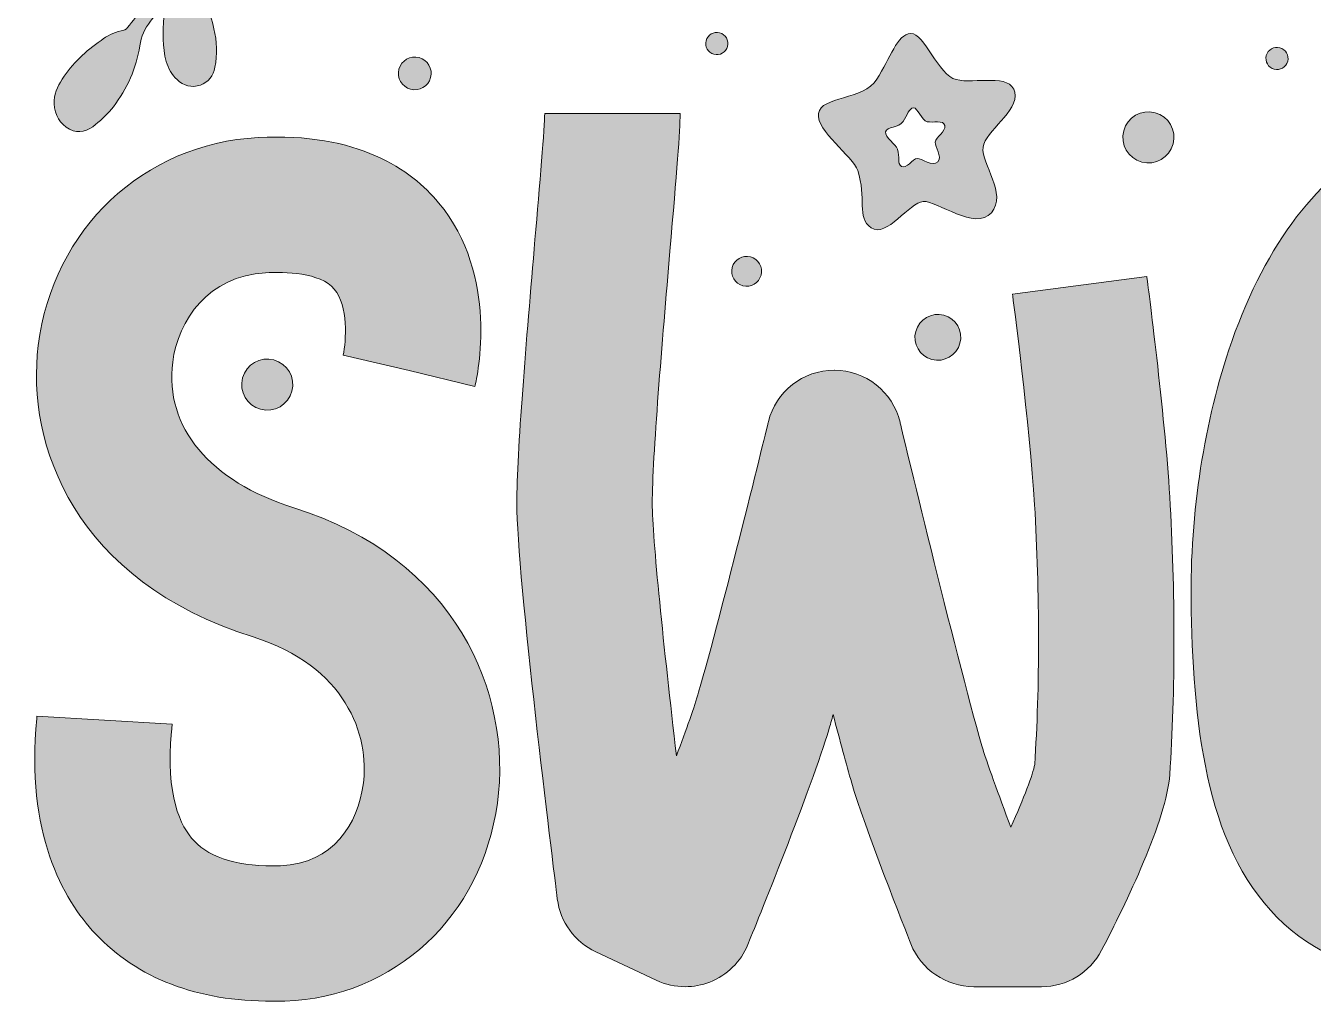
# Model space of a CAD drawing. Header units: inches. Extents: x 91 to 989, y -974 to -106.
# Drawn here: x 90.8 to 540.1, y -681.8 to -341.3 of the extents above; entities that cross this region are included whole.
import ezdxf

# ---------------------------------------------------------------- set-up
doc = ezdxf.new("R2010")
doc.units = ezdxf.units.IN
doc.header["$MEASUREMENT"] = 0
doc.layers.add('Layer 1', color=7, linetype='Continuous')

# ---------------------------------------------------------------- blocks, each defined once
blk = doc.blocks.new('block 2')
at = {"layer": 'Layer 1', "true_color": 0xffffff}
h = blk.add_hatch(color=7, dxfattribs=at)
h.dxf.hatch_style = 2
edge = h.paths.add_edge_path()
edge.add_spline(control_points=[(399.66, -344.09), (394.9, -344.24), (392.48, -352.7), (387.81, -360.05), (383.14, -367.4), (368.3, -365.84), (367.45, -372), (366.61, -378.16), (379.41, -386.75), (381.14, -391.92), (384.35, -401.46), (380.56, -408.26), (385.85, -411.9), (391.14, -415.54), (399.19, -403.02), (404.02, -402.68), (408.86, -402.33), (422.1, -413.12), (427.78, -406.61), (433.47, -400.11), (424.18, -389.53), (424.87, -383.75), (425.57, -377.98), (437.33, -371.39), (435.97, -364.59), (434.6, -357.78), (421.85, -361.74), (415.53, -360.16), (409.21, -358.58), (404.42, -343.94), (399.66, -344.09)], knot_values=[0, 0, 0, 0, 1, 1, 1, 2, 2, 2, 3, 3, 3, 4, 4, 4, 5, 5, 5, 6, 6, 6, 7, 7, 7, 8, 8, 8, 9, 9, 9, 10, 10, 10, 10], degree=3, periodic=1)
edge = h.paths.add_edge_path()
edge.add_spline(control_points=[(411.54, -376.17), (411.96, -378.22), (408.41, -380.21), (408.2, -381.95), (407.99, -383.69), (410.79, -386.89), (409.07, -388.85), (407.36, -390.81), (403.36, -387.56), (401.9, -387.66), (400.44, -387.76), (398.02, -391.54), (396.42, -390.44), (394.82, -389.35), (395.96, -387.29), (395, -384.41), (394.47, -382.85), (390.61, -380.26), (390.87, -378.4), (391.12, -376.54), (395.6, -377.01), (397.01, -374.79), (398.42, -372.58), (399.15, -370.02), (400.59, -369.98), (402.02, -369.93), (403.47, -374.35), (405.38, -374.83), (407.28, -375.31), (411.13, -374.11), (411.54, -376.17)], knot_values=[0, 0, 0, 0, 1, 1, 1, 2, 2, 2, 3, 3, 3, 4, 4, 4, 5, 5, 5, 6, 6, 6, 7, 7, 7, 8, 8, 8, 9, 9, 9, 10, 10, 10, 10], degree=3, periodic=1)
at = {"layer": 'Layer 1', "lineweight": 0}
for points in [[(399.66, -344.09), (394.9, -344.24), (392.48, -352.7), (387.81, -360.05), (383.14, -367.4), (368.3, -365.84), (367.45, -372), (366.61, -378.16), (379.41, -386.75), (381.14, -391.92), (384.35, -401.46), (380.56, -408.26), (385.85, -411.9), (391.14, -415.54), (399.19, -403.02), (404.02, -402.68), (408.86, -402.33), (422.1, -413.12), (427.78, -406.61), (433.47, -400.11), (424.18, -389.53), (424.87, -383.75), (425.57, -377.98), (437.33, -371.39), (435.97, -364.59), (434.6, -357.78), (421.85, -361.74), (415.53, -360.16), (409.21, -358.58), (404.42, -343.94), (399.66, -344.09)], [(411.54, -376.17), (411.96, -378.22), (408.41, -380.21), (408.2, -381.95), (407.99, -383.69), (410.79, -386.89), (409.07, -388.85), (407.36, -390.81), (403.36, -387.56), (401.9, -387.66), (400.44, -387.76), (398.02, -391.54), (396.42, -390.44), (394.82, -389.35), (395.96, -387.29), (395, -384.41), (394.47, -382.85), (390.61, -380.26), (390.87, -378.4), (391.12, -376.54), (395.6, -377.01), (397.01, -374.79), (398.42, -372.58), (399.15, -370.02), (400.59, -369.98), (402.02, -369.93), (403.47, -374.35), (405.38, -374.83), (407.28, -375.31), (411.13, -374.11), (411.54, -376.17)]]:
    blk.add_open_spline(points, degree=3, knots=[0, 0, 0, 0, 1, 1, 1, 2, 2, 2, 3, 3, 3, 4, 4, 4, 5, 5, 5, 6, 6, 6, 7, 7, 7, 8, 8, 8, 9, 9, 9, 10, 10, 10, 10], dxfattribs=at)
blk = doc.blocks.new('block 5')
at = {"layer": 'Layer 1', "true_color": 0xffffff}
h = blk.add_hatch(color=7, dxfattribs=at)
h.dxf.hatch_style = 2
edge = h.paths.add_edge_path()
edge.add_spline(control_points=[(198.53, -282.4), (191.92, -286.93), (185.32, -291.46), (178.7, -295.97), (176.48, -297.49), (176.06, -299.44), (177.02, -301.88), (178.51, -305.67), (179.9, -309.49), (181.37, -313.28), (183.31, -318.25), (183.83, -323.39), (182.85, -328.6), (182.51, -330.44), (181.79, -332.34), (180.76, -333.89), (177.97, -338.08), (173.46, -338.56), (169.72, -335.16), (166.79, -332.49), (164.86, -329.05), (164.36, -325.19), (163.88, -321.54), (164.11, -317.78), (164.22, -314.08), (164.28, -311.96), (164.73, -309.86), (165.09, -307.09), (163.81, -308.08), (163.03, -308.62), (162.32, -309.26), (158.63, -312.58), (155, -315.97), (151.27, -319.25), (149.12, -321.13), (148.97, -323.12), (150.22, -325.57), (152.95, -330.92), (155.1, -336.51), (156.47, -342.37), (157.52, -346.83), (157.65, -351.31), (156.83, -355.83), (156.28, -358.89), (154.65, -360.99), (151.74, -362.04), (148.64, -363.16), (145.94, -362.28), (143.6, -360.16), (141.72, -358.45), (140.53, -356.3), (139.85, -353.83), (138.44, -348.72), (138.61, -343.54), (139.04, -338.35), (139.15, -337), (139.27, -335.65), (139.43, -333.76), (138.57, -334.53), (137.98, -334.93), (137.55, -335.47), (136.42, -336.88), (135.38, -338.36), (134.29, -339.79), (132.34, -342.34), (131.12, -345.1), (130.59, -348.36), (129.33, -356.18), (126.21, -363.34), (121.37, -369.62), (119.6, -371.92), (117.4, -373.93), (115.18, -375.82), (112.54, -378.06), (109.4, -379.21), (106.08, -377.47), (102.61, -375.66), (100.91, -372.48), (100.74, -368.61), (100.6, -365.45), (101.84, -362.64), (103.5, -360.02), (107, -354.49), (111.8, -350.24), (117.06, -346.45), (119.19, -344.91), (121.39, -343.63), (124.04, -343.16), (124.87, -343.01), (125.86, -342.59), (126.36, -341.95), (129.96, -337.37), (133.46, -332.7), (137, -328.06), (136.84, -327.85), (136.67, -327.64), (136.51, -327.43), (133.17, -328.42), (129.87, -329.54), (126.49, -330.35), (122.88, -331.22), (119.23, -332.11), (115.55, -332.4), (111.45, -332.73), (108, -331.19), (106.16, -327.13), (104.83, -324.21), (105.03, -321.52), (107.5, -319.42), (109.43, -317.78), (111.75, -316.27), (114.15, -315.57), (122.8, -313.03), (131.55, -313.12), (140.23, -315.61), (141.94, -316.11), (143.54, -317), (145.53, -317.85), (150.65, -312.83), (155.86, -307.73), (161.06, -302.63), (160.95, -302.4), (160.85, -302.17), (160.75, -301.94), (159.18, -302.16), (157.6, -302.37), (156.03, -302.59), (151.9, -303.15), (147.78, -303.98), (143.62, -304.2), (140.98, -304.34), (138.13, -304.03), (135.66, -303.12), (129.39, -300.84), (128.34, -294.91), (133.13, -290.27), (136.28, -287.22), (140.13, -285.76), (144.43, -285.48), (153.86, -284.88), (162.62, -287.09), (170.65, -292.01), (172.17, -292.94), (173.32, -293.34), (174.92, -292.23), (182.77, -286.75), (190.68, -281.35), (198.47, -275.26), (197.18, -275.18), (195.89, -275.07), (194.6, -275.04), (189.75, -274.9), (184.89, -274.9), (180.04, -274.64), (176.31, -274.44), (172.62, -273.75), (169.23, -272.02), (166.03, -270.38), (163.82, -267.97), (163.51, -264.2), (163.19, -260.23), (165.27, -256.58), (169.09, -255.51), (171.75, -254.77), (174.68, -254.37), (177.41, -254.65), (187.43, -255.66), (196.41, -259.49), (204.4, -265.59), (205.9, -266.74), (207.11, -268.28), (208.7, -269.89), (213.44, -267.88), (218.4, -265.78), (223.64, -263.57), (224.53, -264.73), (225.4, -265.84), (226.57, -267.35), (221.18, -270.07), (216.08, -272.63), (210.74, -275.31), (211.26, -277.28), (211.61, -278.9), (212.11, -280.48), (214.21, -287.12), (215.21, -293.93), (214.87, -300.85), (214.73, -303.96), (214.04, -307.15), (212.97, -310.07), (211.74, -313.47), (209.03, -315.62), (205.21, -315.64), (201.25, -315.67), (198.32, -313.84), (196.51, -310.25), (195.09, -307.43), (194.49, -304.4), (194.92, -301.36), (195.52, -297.13), (196.5, -292.94), (197.45, -288.77), (197.9, -286.83), (198.68, -284.96), (199.31, -283.07), (199.05, -282.84), (198.79, -282.62), (198.53, -282.4)], knot_values=[0, 0, 0, 0, 1, 1, 1, 2, 2, 2, 3, 3, 3, 4, 4, 4, 5, 5, 5, 6, 6, 6, 7, 7, 7, 8, 8, 8, 9, 9, 9, 10, 10, 10, 11, 11, 11, 12, 12, 12, 13, 13, 13, 14, 14, 14, 15, 15, 15, 16, 16, 16, 17, 17, 17, 18, 18, 18, 19, 19, 19, 20, 20, 20, 21, 21, 21, 22, 22, 22, 23, 23, 23, 24, 24, 24, 25, 25, 25, 26, 26, 26, 27, 27, 27, 28, 28, 28, 29, 29, 29, 30, 30, 30, 31, 31, 31, 32, 32, 32, 33, 33, 33, 34, 34, 34, 35, 35, 35, 36, 36, 36, 37, 37, 37, 38, 38, 38, 39, 39, 39, 40, 40, 40, 41, 41, 41, 42, 42, 42, 43, 43, 43, 44, 44, 44, 45, 45, 45, 46, 46, 46, 47, 47, 47, 48, 48, 48, 49, 49, 49, 50, 50, 50, 51, 51, 51, 52, 52, 52, 53, 53, 53, 54, 54, 54, 55, 55, 55, 56, 56, 56, 57, 57, 57, 58, 58, 58, 59, 59, 59, 60, 60, 60, 61, 61, 61, 62, 62, 62, 63, 63, 63, 64, 64, 64, 65, 65, 65, 66, 66, 66, 67, 67, 67, 68, 68, 68, 69, 69, 69, 69], degree=3, periodic=1)
at = {"layer": 'Layer 1', "lineweight": 0}
blk.add_open_spline([(198.53, -282.4), (191.92, -286.93), (185.32, -291.46), (178.7, -295.97), (176.48, -297.49), (176.06, -299.44), (177.02, -301.88), (178.51, -305.67), (179.9, -309.49), (181.37, -313.28), (183.31, -318.25), (183.83, -323.39), (182.85, -328.6), (182.51, -330.44), (181.79, -332.34), (180.76, -333.89), (177.97, -338.08), (173.46, -338.56), (169.72, -335.16), (166.79, -332.49), (164.86, -329.05), (164.36, -325.19), (163.88, -321.54), (164.11, -317.78), (164.22, -314.08), (164.28, -311.96), (164.73, -309.86), (165.09, -307.09), (163.81, -308.08), (163.03, -308.62), (162.32, -309.26), (158.63, -312.58), (155, -315.97), (151.27, -319.25), (149.12, -321.13), (148.97, -323.12), (150.22, -325.57), (152.95, -330.92), (155.1, -336.51), (156.47, -342.37), (157.52, -346.83), (157.65, -351.31), (156.83, -355.83), (156.28, -358.89), (154.65, -360.99), (151.74, -362.04), (148.64, -363.16), (145.94, -362.28), (143.6, -360.16), (141.72, -358.45), (140.53, -356.3), (139.85, -353.83), (138.44, -348.72), (138.61, -343.54), (139.04, -338.35), (139.15, -337), (139.27, -335.65), (139.43, -333.76), (138.57, -334.53), (137.98, -334.93), (137.55, -335.47), (136.42, -336.88), (135.38, -338.36), (134.29, -339.79), (132.34, -342.34), (131.12, -345.1), (130.59, -348.36), (129.33, -356.18), (126.21, -363.34), (121.37, -369.62), (119.6, -371.92), (117.4, -373.93), (115.18, -375.82), (112.54, -378.06), (109.4, -379.21), (106.08, -377.47), (102.61, -375.66), (100.91, -372.48), (100.74, -368.61), (100.6, -365.45), (101.84, -362.64), (103.5, -360.02), (107, -354.49), (111.8, -350.24), (117.06, -346.45), (119.19, -344.91), (121.39, -343.63), (124.04, -343.16), (124.87, -343.01), (125.86, -342.59), (126.36, -341.95), (129.96, -337.37), (133.46, -332.7), (137, -328.06), (136.84, -327.85), (136.67, -327.64), (136.51, -327.43), (133.17, -328.42), (129.87, -329.54), (126.49, -330.35), (122.88, -331.22), (119.23, -332.11), (115.55, -332.4), (111.45, -332.73), (108, -331.19), (106.16, -327.13), (104.83, -324.21), (105.03, -321.52), (107.5, -319.42), (109.43, -317.78), (111.75, -316.27), (114.15, -315.57), (122.8, -313.03), (131.55, -313.12), (140.23, -315.61), (141.94, -316.11), (143.54, -317), (145.53, -317.85), (150.65, -312.83), (155.86, -307.73), (161.06, -302.63), (160.95, -302.4), (160.85, -302.17), (160.75, -301.94), (159.18, -302.16), (157.6, -302.37), (156.03, -302.59), (151.9, -303.15), (147.78, -303.98), (143.62, -304.2), (140.98, -304.34), (138.13, -304.03), (135.66, -303.12), (129.39, -300.84), (128.34, -294.91), (133.13, -290.27), (136.28, -287.22), (140.13, -285.76), (144.43, -285.48), (153.86, -284.88), (162.62, -287.09), (170.65, -292.01), (172.17, -292.94), (173.32, -293.34), (174.92, -292.23), (182.77, -286.75), (190.68, -281.35), (198.47, -275.26), (197.18, -275.18), (195.89, -275.07), (194.6, -275.04), (189.75, -274.9), (184.89, -274.9), (180.04, -274.64), (176.31, -274.44), (172.62, -273.75), (169.23, -272.02), (166.03, -270.38), (163.82, -267.97), (163.51, -264.2), (163.19, -260.23), (165.27, -256.58), (169.09, -255.51), (171.75, -254.77), (174.68, -254.37), (177.41, -254.65), (187.43, -255.66), (196.41, -259.49), (204.4, -265.59), (205.9, -266.74), (207.11, -268.28), (208.7, -269.89), (213.44, -267.88), (218.4, -265.78), (223.64, -263.57), (224.53, -264.73), (225.4, -265.84), (226.57, -267.35), (221.18, -270.07), (216.08, -272.63), (210.74, -275.31), (211.26, -277.28), (211.61, -278.9), (212.11, -280.48), (214.21, -287.12), (215.21, -293.93), (214.87, -300.85), (214.73, -303.96), (214.04, -307.15), (212.97, -310.07), (211.74, -313.47), (209.03, -315.62), (205.21, -315.64), (201.25, -315.67), (198.32, -313.84), (196.51, -310.25), (195.09, -307.43), (194.49, -304.4), (194.92, -301.36), (195.52, -297.13), (196.5, -292.94), (197.45, -288.77), (197.9, -286.83), (198.68, -284.96), (199.31, -283.07), (199.05, -282.84), (198.79, -282.62), (198.53, -282.4)], degree=3, knots=[0, 0, 0, 0, 1, 1, 1, 2, 2, 2, 3, 3, 3, 4, 4, 4, 5, 5, 5, 6, 6, 6, 7, 7, 7, 8, 8, 8, 9, 9, 9, 10, 10, 10, 11, 11, 11, 12, 12, 12, 13, 13, 13, 14, 14, 14, 15, 15, 15, 16, 16, 16, 17, 17, 17, 18, 18, 18, 19, 19, 19, 20, 20, 20, 21, 21, 21, 22, 22, 22, 23, 23, 23, 24, 24, 24, 25, 25, 25, 26, 26, 26, 27, 27, 27, 28, 28, 28, 29, 29, 29, 30, 30, 30, 31, 31, 31, 32, 32, 32, 33, 33, 33, 34, 34, 34, 35, 35, 35, 36, 36, 36, 37, 37, 37, 38, 38, 38, 39, 39, 39, 40, 40, 40, 41, 41, 41, 42, 42, 42, 43, 43, 43, 44, 44, 44, 45, 45, 45, 46, 46, 46, 47, 47, 47, 48, 48, 48, 49, 49, 49, 50, 50, 50, 51, 51, 51, 52, 52, 52, 53, 53, 53, 54, 54, 54, 55, 55, 55, 56, 56, 56, 57, 57, 57, 58, 58, 58, 59, 59, 59, 60, 60, 60, 61, 61, 61, 62, 62, 62, 63, 63, 63, 64, 64, 64, 65, 65, 65, 66, 66, 66, 67, 67, 67, 68, 68, 68, 69, 69, 69, 69], dxfattribs=at)
blk = doc.blocks.new('block 7')
at = {"layer": 'Layer 1', "true_color": 0xffffff}
h = blk.add_hatch(color=7, dxfattribs=at)
h.dxf.hatch_style = 2
edge = h.paths.add_edge_path()
edge.add_spline(control_points=[(617.98, -528.4), (652.07, -506.56), (667.95, -487.29), (667.93, -467.74), (667.9, -426.86), (653.98, -395.13), (629.74, -380.7), (618.59, -374.06), (595.09, -365.52), (562.92, -382.91), (540.26, -395.16), (522.19, -419.91), (510.67, -454.48), (501.47, -482.08), (496.79, -514.44), (497.52, -545.63), (498.51, -587.9), (503.11, -630.39), (529.9, -654.82), (543.15, -666.9), (559.99, -672.99), (580.05, -672.99), (582.4, -672.99), (584.8, -672.91), (587.25, -672.74), (618.69, -670.57), (643.56, -650.03), (657.27, -614.88), (666.28, -591.79), (667.75, -569.99), (667.89, -567.58), (667.89, -567.58), (620.71, -564.79), (620.71, -564.79), (620.67, -565.38), (616.08, -623.37), (583.99, -625.59), (570.66, -626.51), (564.91, -622.77), (561.74, -619.89), (550.52, -609.65), (546.88, -584.45), (545.57, -564.33), (550.46, -562.65), (556.05, -560.47), (562.49, -557.71), (581.15, -549.71), (601.38, -539.02), (617.98, -528.4)], knot_values=[0, 0, 0, 0, 1, 1, 1, 2, 2, 2, 3, 3, 3, 4, 4, 4, 5, 5, 5, 6, 6, 6, 7, 7, 7, 8, 8, 8, 9, 9, 9, 10, 10, 10, 11, 11, 11, 12, 12, 12, 13, 13, 13, 14, 14, 14, 15, 15, 15, 16, 16, 16, 16], degree=3, periodic=1)
edge = h.paths.add_edge_path()
edge.add_spline(control_points=[(585.4, -424.49), (589.68, -422.18), (595.1, -419.9), (599.9, -419.9), (601.94, -419.9), (603.87, -420.31), (605.55, -421.31), (612.59, -425.5), (620.17, -441.04), (620.63, -465.47), (617.78, -469.72), (605.75, -481.86), (575.81, -498.51), (564.99, -504.52), (554.74, -509.49), (546.11, -513.27), (550.69, -471.19), (566.03, -434.96), (585.4, -424.49)], knot_values=[0, 0, 0, 0, 1, 1, 1, 2, 2, 2, 3, 3, 3, 4, 4, 4, 5, 5, 5, 6, 6, 6, 6], degree=3, periodic=1)
h = blk.add_hatch(color=7, dxfattribs=at)
h.dxf.hatch_style = 2
edge = h.paths.add_edge_path()
edge.add_spline(control_points=[(482.02, -428.93), (482.02, -428.93), (435.16, -435.09), (435.16, -435.09), (435.22, -435.55), (441.24, -481.44), (442.86, -508.55), (444.69, -538.96), (444.7, -572.81), (442.89, -599.17), (442.35, -602.57), (439.06, -611.07), (434.57, -621.05), (430.35, -609.9), (426.1, -598.3), (424.47, -592.64), (415.03, -559.77), (396.1, -480.52), (395.91, -479.72), (393.38, -469.1), (383.9, -461.6), (372.98, -461.57), (372.96, -461.57), (372.94, -461.57), (372.92, -461.57), (362.03, -461.57), (352.54, -469.02), (349.96, -479.61), (349.8, -480.27), (333.86, -545.62), (325.63, -573.96), (324.2, -578.89), (321.3, -587.03), (317.88, -596.18), (313.52, -558.78), (309.44, -519.8), (309.44, -508.06), (309.44, -492.38), (313, -450.55), (315.61, -420.01), (317.95, -392.54), (319.17, -377.93), (319.17, -372.02), (319.17, -372.02), (271.9, -372.02), (271.9, -372.02), (271.9, -376.2), (270.1, -397.34), (268.51, -415.99), (265.54, -450.85), (262.17, -490.36), (262.17, -508.06), (262.17, -532.99), (274.86, -634.62), (276.31, -646.13), (277.32, -654.16), (282.37, -661.11), (289.7, -664.56), (289.7, -664.56), (310.84, -674.51), (310.84, -674.51), (314.03, -676), (317.46, -676.76), (320.91, -676.76), (323.81, -676.76), (326.73, -676.22), (329.49, -675.14), (335.53, -672.79), (340.34, -668.06), (342.79, -662.05), (345.09, -656.41), (365.44, -606.39), (371.03, -587.13), (371.52, -585.45), (372.03, -583.67), (372.56, -581.78), (374.92, -590.83), (377.16, -599.09), (379.05, -605.68), (383.22, -620.2), (398.02, -657.62), (399.69, -661.84), (403.26, -670.84), (411.97, -676.75), (421.66, -676.75), (421.66, -676.75), (445.3, -676.75), (445.3, -676.75), (454.11, -676.75), (462.19, -671.85), (466.26, -664.04), (474.67, -647.88), (488.95, -618.43), (490.04, -602.66), (491.98, -574.38), (491.99, -538.13), (490.04, -505.72), (488.32, -476.96), (482.28, -430.88), (482.02, -428.93)], knot_values=[0, 0, 0, 0, 1, 1, 1, 2, 2, 2, 3, 3, 3, 4, 4, 4, 5, 5, 5, 6, 6, 6, 7, 7, 7, 8, 8, 8, 9, 9, 9, 10, 10, 10, 11, 11, 11, 12, 12, 12, 13, 13, 13, 14, 14, 14, 15, 15, 15, 16, 16, 16, 17, 17, 17, 18, 18, 18, 19, 19, 19, 20, 20, 20, 21, 21, 21, 22, 22, 22, 23, 23, 23, 24, 24, 24, 25, 25, 25, 26, 26, 26, 27, 27, 27, 28, 28, 28, 29, 29, 29, 30, 30, 30, 31, 31, 31, 32, 32, 32, 33, 33, 33, 33], degree=3, periodic=1)
h = blk.add_hatch(color=7, dxfattribs=at)
h.dxf.hatch_style = 2
edge = h.paths.add_edge_path()
edge.add_spline(control_points=[(184.3, -509.58), (155.02, -500.41), (139.24, -481.43), (142.08, -458.81), (143.93, -444.03), (154.66, -428.64), (174.43, -427.57), (181.28, -427.2), (193.53, -427.44), (198.46, -433.25), (203.39, -439.07), (202.67, -451.34), (201.55, -456.36), (201.55, -456.36), (224.56, -461.73), (224.56, -461.73), (224.56, -461.73), (247.53, -467.3), (247.53, -467.3), (248.47, -463.42), (256.11, -428.66), (234.87, -403.11), (225.38, -391.69), (206.73, -378.48), (171.87, -380.37), (131.8, -382.53), (100.26, -412.38), (95.17, -452.92), (90.82, -487.66), (107.85, -535.15), (170.16, -554.68), (202.33, -564.76), (210.94, -588.78), (208.56, -606.29), (206.75, -619.54), (198.22, -633.92), (179.74, -634.52), (165.54, -634.98), (155.38, -632.08), (149.57, -625.9), (144.79, -620.81), (139.53, -610.04), (141.67, -587.64), (141.77, -586.49), (141.85, -585.63), (141.88, -585.09), (141.88, -585.09), (94.69, -582.3), (94.69, -582.3), (94.69, -582.3), (94.61, -583.16), (94.61, -583.16), (90.8, -623.14), (103.66, -646.07), (115.11, -658.26), (129.82, -673.92), (150.57, -681.84), (176.86, -681.84), (178.31, -681.84), (179.78, -681.82), (181.27, -681.76), (219.53, -680.52), (250.01, -652.11), (255.39, -612.68), (260.66, -574.11), (240.71, -527.26), (184.3, -509.58)], knot_values=[0, 0, 0, 0, 1, 1, 1, 2, 2, 2, 3, 3, 3, 4, 4, 4, 5, 5, 5, 6, 6, 6, 7, 7, 7, 8, 8, 8, 9, 9, 9, 10, 10, 10, 11, 11, 11, 12, 12, 12, 13, 13, 13, 14, 14, 14, 15, 15, 15, 16, 16, 16, 17, 17, 17, 18, 18, 18, 19, 19, 19, 20, 20, 20, 21, 21, 21, 22, 22, 22, 22], degree=3, periodic=1)
at = {"layer": 'Layer 1', "lineweight": 0}
for points, knots in [([(617.98, -528.4), (652.07, -506.56), (667.95, -487.29), (667.93, -467.74), (667.9, -426.86), (653.98, -395.13), (629.74, -380.7), (618.59, -374.06), (595.09, -365.52), (562.92, -382.91), (540.26, -395.16), (522.19, -419.91), (510.67, -454.48), (501.47, -482.08), (496.79, -514.44), (497.52, -545.63), (498.51, -587.9), (503.11, -630.39), (529.9, -654.82), (543.15, -666.9), (559.99, -672.99), (580.05, -672.99), (582.4, -672.99), (584.8, -672.91), (587.25, -672.74), (618.69, -670.57), (643.56, -650.03), (657.27, -614.88), (666.28, -591.79), (667.75, -569.99), (667.89, -567.58), (667.89, -567.58), (620.71, -564.79), (620.71, -564.79), (620.67, -565.38), (616.08, -623.37), (583.99, -625.59), (570.66, -626.51), (564.91, -622.77), (561.74, -619.89), (550.52, -609.65), (546.88, -584.45), (545.57, -564.33), (550.46, -562.65), (556.05, -560.47), (562.49, -557.71), (581.15, -549.71), (601.38, -539.02), (617.98, -528.4)], [0, 0, 0, 0, 1, 1, 1, 2, 2, 2, 3, 3, 3, 4, 4, 4, 5, 5, 5, 6, 6, 6, 7, 7, 7, 8, 8, 8, 9, 9, 9, 10, 10, 10, 11, 11, 11, 12, 12, 12, 13, 13, 13, 14, 14, 14, 15, 15, 15, 16, 16, 16, 16]), ([(482.02, -428.93), (482.02, -428.93), (435.16, -435.09), (435.16, -435.09), (435.22, -435.55), (441.24, -481.44), (442.86, -508.55), (444.69, -538.96), (444.7, -572.81), (442.89, -599.17), (442.35, -602.57), (439.06, -611.07), (434.57, -621.05), (430.35, -609.9), (426.1, -598.3), (424.47, -592.64), (415.03, -559.77), (396.1, -480.52), (395.91, -479.72), (393.38, -469.1), (383.9, -461.6), (372.98, -461.57), (372.96, -461.57), (372.94, -461.57), (372.92, -461.57), (362.03, -461.57), (352.54, -469.02), (349.96, -479.61), (349.8, -480.27), (333.86, -545.62), (325.63, -573.96), (324.2, -578.89), (321.3, -587.03), (317.88, -596.18), (313.52, -558.78), (309.44, -519.8), (309.44, -508.06), (309.44, -492.38), (313, -450.55), (315.61, -420.01), (317.95, -392.54), (319.17, -377.93), (319.17, -372.02), (319.17, -372.02), (271.9, -372.02), (271.9, -372.02), (271.9, -376.2), (270.1, -397.34), (268.51, -415.99), (265.54, -450.85), (262.17, -490.36), (262.17, -508.06), (262.17, -532.99), (274.86, -634.62), (276.31, -646.13), (277.32, -654.16), (282.37, -661.11), (289.7, -664.56), (289.7, -664.56), (310.84, -674.51), (310.84, -674.51), (314.03, -676), (317.46, -676.76), (320.91, -676.76), (323.81, -676.76), (326.73, -676.22), (329.49, -675.14), (335.53, -672.79), (340.34, -668.06), (342.79, -662.05), (345.09, -656.41), (365.44, -606.39), (371.03, -587.13), (371.52, -585.45), (372.03, -583.67), (372.56, -581.78), (374.92, -590.83), (377.16, -599.09), (379.05, -605.68), (383.22, -620.2), (398.02, -657.62), (399.69, -661.84), (403.26, -670.84), (411.97, -676.75), (421.66, -676.75), (421.66, -676.75), (445.3, -676.75), (445.3, -676.75), (454.11, -676.75), (462.19, -671.85), (466.26, -664.04), (474.67, -647.88), (488.95, -618.43), (490.04, -602.66), (491.98, -574.38), (491.99, -538.13), (490.04, -505.72), (488.32, -476.96), (482.28, -430.88), (482.02, -428.93)], [0, 0, 0, 0, 1, 1, 1, 2, 2, 2, 3, 3, 3, 4, 4, 4, 5, 5, 5, 6, 6, 6, 7, 7, 7, 8, 8, 8, 9, 9, 9, 10, 10, 10, 11, 11, 11, 12, 12, 12, 13, 13, 13, 14, 14, 14, 15, 15, 15, 16, 16, 16, 17, 17, 17, 18, 18, 18, 19, 19, 19, 20, 20, 20, 21, 21, 21, 22, 22, 22, 23, 23, 23, 24, 24, 24, 25, 25, 25, 26, 26, 26, 27, 27, 27, 28, 28, 28, 29, 29, 29, 30, 30, 30, 31, 31, 31, 32, 32, 32, 33, 33, 33, 33]), ([(184.3, -509.58), (155.02, -500.41), (139.24, -481.43), (142.08, -458.81), (143.93, -444.03), (154.66, -428.64), (174.43, -427.57), (181.28, -427.2), (193.53, -427.44), (198.46, -433.25), (203.39, -439.07), (202.67, -451.34), (201.55, -456.36), (201.55, -456.36), (224.56, -461.73), (224.56, -461.73), (224.56, -461.73), (247.53, -467.3), (247.53, -467.3), (248.47, -463.42), (256.11, -428.66), (234.87, -403.11), (225.38, -391.69), (206.73, -378.48), (171.87, -380.37), (131.8, -382.53), (100.26, -412.38), (95.17, -452.92), (90.82, -487.66), (107.85, -535.15), (170.16, -554.68), (202.33, -564.76), (210.94, -588.78), (208.56, -606.29), (206.75, -619.54), (198.22, -633.92), (179.74, -634.52), (165.54, -634.98), (155.38, -632.08), (149.57, -625.9), (144.79, -620.81), (139.53, -610.04), (141.67, -587.64), (141.77, -586.49), (141.85, -585.63), (141.88, -585.09), (141.88, -585.09), (94.69, -582.3), (94.69, -582.3), (94.69, -582.3), (94.61, -583.16), (94.61, -583.16), (90.8, -623.14), (103.66, -646.07), (115.11, -658.26), (129.82, -673.92), (150.57, -681.84), (176.86, -681.84), (178.31, -681.84), (179.78, -681.82), (181.27, -681.76), (219.53, -680.52), (250.01, -652.11), (255.39, -612.68), (260.66, -574.11), (240.71, -527.26), (184.3, -509.58)], [0, 0, 0, 0, 1, 1, 1, 2, 2, 2, 3, 3, 3, 4, 4, 4, 5, 5, 5, 6, 6, 6, 7, 7, 7, 8, 8, 8, 9, 9, 9, 10, 10, 10, 11, 11, 11, 12, 12, 12, 13, 13, 13, 14, 14, 14, 15, 15, 15, 16, 16, 16, 17, 17, 17, 18, 18, 18, 19, 19, 19, 20, 20, 20, 21, 21, 21, 22, 22, 22, 22])]:
    blk.add_open_spline(points, degree=3, knots=knots, dxfattribs=at)

msp = doc.modelspace()

# ---------------------------------------------------------------- hatches: boundary and pattern name
at = {"layer": 'Layer 1', "true_color": 0xffffff}
h = msp.add_hatch(color=7, dxfattribs=at)
h.dxf.hatch_style = 2
edge = h.paths.add_edge_path()
edge.add_spline(control_points=[(332.96, -343.82), (335.02, -344.37), (336.25, -346.49), (335.69, -348.56), (335.14, -350.62), (333.02, -351.85), (330.95, -351.3), (328.89, -350.74), (327.66, -348.62), (328.22, -346.56), (328.77, -344.49), (330.89, -343.27), (332.96, -343.82)], knot_values=[0, 0, 0, 0, 1, 1, 1, 2, 2, 2, 3, 3, 3, 4, 4, 4, 4], degree=3, periodic=1)
h = msp.add_hatch(color=7, dxfattribs=at)
h.dxf.hatch_style = 2
edge = h.paths.add_edge_path()
edge.add_spline(control_points=[(528.46, -349.03), (530.53, -349.58), (531.75, -351.7), (531.2, -353.76), (530.65, -355.83), (528.53, -357.06), (526.46, -356.5), (524.4, -355.95), (523.17, -353.83), (523.72, -351.76), (524.28, -349.7), (526.4, -348.47), (528.46, -349.03)], knot_values=[0, 0, 0, 0, 1, 1, 1, 2, 2, 2, 3, 3, 3, 4, 4, 4, 4], degree=3, periodic=1)
h = msp.add_hatch(color=7, dxfattribs=at)
h.dxf.hatch_style = 2
edge = h.paths.add_edge_path()
edge.add_spline(control_points=[(228.05, -352.45), (231.1, -353.26), (232.91, -356.4), (232.09, -359.45), (231.28, -362.5), (228.14, -364.31), (225.09, -363.49), (222.04, -362.68), (220.23, -359.54), (221.05, -356.49), (221.86, -353.44), (225, -351.63), (228.05, -352.45)], knot_values=[0, 0, 0, 0, 1, 1, 1, 2, 2, 2, 3, 3, 3, 4, 4, 4, 4], degree=3, periodic=1)
h = msp.add_hatch(color=7, dxfattribs=at)
h.dxf.hatch_style = 2
edge = h.paths.add_edge_path()
edge.add_spline(control_points=[(484.89, -371.69), (489.65, -372.97), (492.47, -377.86), (491.2, -382.62), (489.92, -387.38), (485.03, -390.2), (480.27, -388.93), (475.51, -387.65), (472.69, -382.76), (473.96, -378), (475.24, -373.25), (480.13, -370.42), (484.89, -371.69)], knot_values=[0, 0, 0, 0, 1, 1, 1, 2, 2, 2, 3, 3, 3, 4, 4, 4, 4], degree=3, periodic=1)
h = msp.add_hatch(color=7, dxfattribs=at)
h.dxf.hatch_style = 2
edge = h.paths.add_edge_path()
edge.add_spline(control_points=[(343.71, -422.02), (346.49, -422.77), (348.14, -425.62), (347.4, -428.4), (346.65, -431.17), (343.8, -432.82), (341.02, -432.08), (338.24, -431.34), (336.6, -428.48), (337.34, -425.71), (338.08, -422.93), (340.94, -421.28), (343.71, -422.02)], knot_values=[0, 0, 0, 0, 1, 1, 1, 2, 2, 2, 3, 3, 3, 4, 4, 4, 4], degree=3, periodic=1)
h = msp.add_hatch(color=7, dxfattribs=at)
h.dxf.hatch_style = 2
edge = h.paths.add_edge_path()
edge.add_spline(control_points=[(411.17, -442.38), (415.44, -443.52), (417.97, -447.91), (416.83, -452.17), (415.68, -456.44), (411.3, -458.97), (407.04, -457.83), (402.77, -456.68), (400.24, -452.3), (401.38, -448.04), (402.52, -443.77), (406.91, -441.24), (411.17, -442.38)], knot_values=[0, 0, 0, 0, 1, 1, 1, 2, 2, 2, 3, 3, 3, 4, 4, 4, 4], degree=3, periodic=1)
h = msp.add_hatch(color=7, dxfattribs=at)
h.dxf.hatch_style = 2
edge = h.paths.add_edge_path()
edge.add_spline(control_points=[(177.37, -457.97), (182.13, -459.24), (184.96, -464.13), (183.68, -468.89), (182.41, -473.65), (177.52, -476.48), (172.76, -475.2), (168, -473.93), (165.17, -469.04), (166.45, -464.28), (167.72, -459.52), (172.61, -456.69), (177.37, -457.97)], knot_values=[0, 0, 0, 0, 1, 1, 1, 2, 2, 2, 3, 3, 3, 4, 4, 4, 4], degree=3, periodic=1)

# ---------------------------------------------------------------- linework, layer by layer
at = {"layer": 'Layer 1', "lineweight": 0}
for points in [[(332.96, -343.82), (335.02, -344.37), (336.25, -346.49), (335.69, -348.56), (335.14, -350.62), (333.02, -351.85), (330.95, -351.3), (328.89, -350.74), (327.66, -348.62), (328.22, -346.56), (328.77, -344.49), (330.89, -343.27), (332.96, -343.82)], [(528.46, -349.03), (530.53, -349.58), (531.75, -351.7), (531.2, -353.76), (530.65, -355.83), (528.53, -357.06), (526.46, -356.5), (524.4, -355.95), (523.17, -353.83), (523.72, -351.76), (524.28, -349.7), (526.4, -348.47), (528.46, -349.03)], [(228.05, -352.45), (231.1, -353.26), (232.91, -356.4), (232.09, -359.45), (231.28, -362.5), (228.14, -364.31), (225.09, -363.49), (222.04, -362.68), (220.23, -359.54), (221.05, -356.49), (221.86, -353.44), (225, -351.63), (228.05, -352.45)], [(484.89, -371.69), (489.65, -372.97), (492.47, -377.86), (491.2, -382.62), (489.92, -387.38), (485.03, -390.2), (480.27, -388.93), (475.51, -387.65), (472.69, -382.76), (473.96, -378), (475.24, -373.25), (480.13, -370.42), (484.89, -371.69)], [(343.71, -422.02), (346.49, -422.77), (348.14, -425.62), (347.4, -428.4), (346.65, -431.17), (343.8, -432.82), (341.02, -432.08), (338.24, -431.34), (336.6, -428.48), (337.34, -425.71), (338.08, -422.93), (340.94, -421.28), (343.71, -422.02)], [(411.17, -442.38), (415.44, -443.52), (417.97, -447.91), (416.83, -452.17), (415.68, -456.44), (411.3, -458.97), (407.04, -457.83), (402.77, -456.68), (400.24, -452.3), (401.38, -448.04), (402.52, -443.77), (406.91, -441.24), (411.17, -442.38)], [(177.37, -457.97), (182.13, -459.24), (184.96, -464.13), (183.68, -468.89), (182.41, -473.65), (177.52, -476.48), (172.76, -475.2), (168, -473.93), (165.17, -469.04), (166.45, -464.28), (167.72, -459.52), (172.61, -456.69), (177.37, -457.97)]]:
    msp.add_open_spline(points, degree=3, knots=[0, 0, 0, 0, 1, 1, 1, 2, 2, 2, 3, 3, 3, 4, 4, 4, 4], dxfattribs=at)

# ---------------------------------------------------------------- block references
at = {"layer": 'Layer 1'}
for name in ['block 5', 'block 2', 'block 7']:
    msp.add_blockref(name, (0, 0), dxfattribs=at)

doc.saveas('drawing.dxf')
